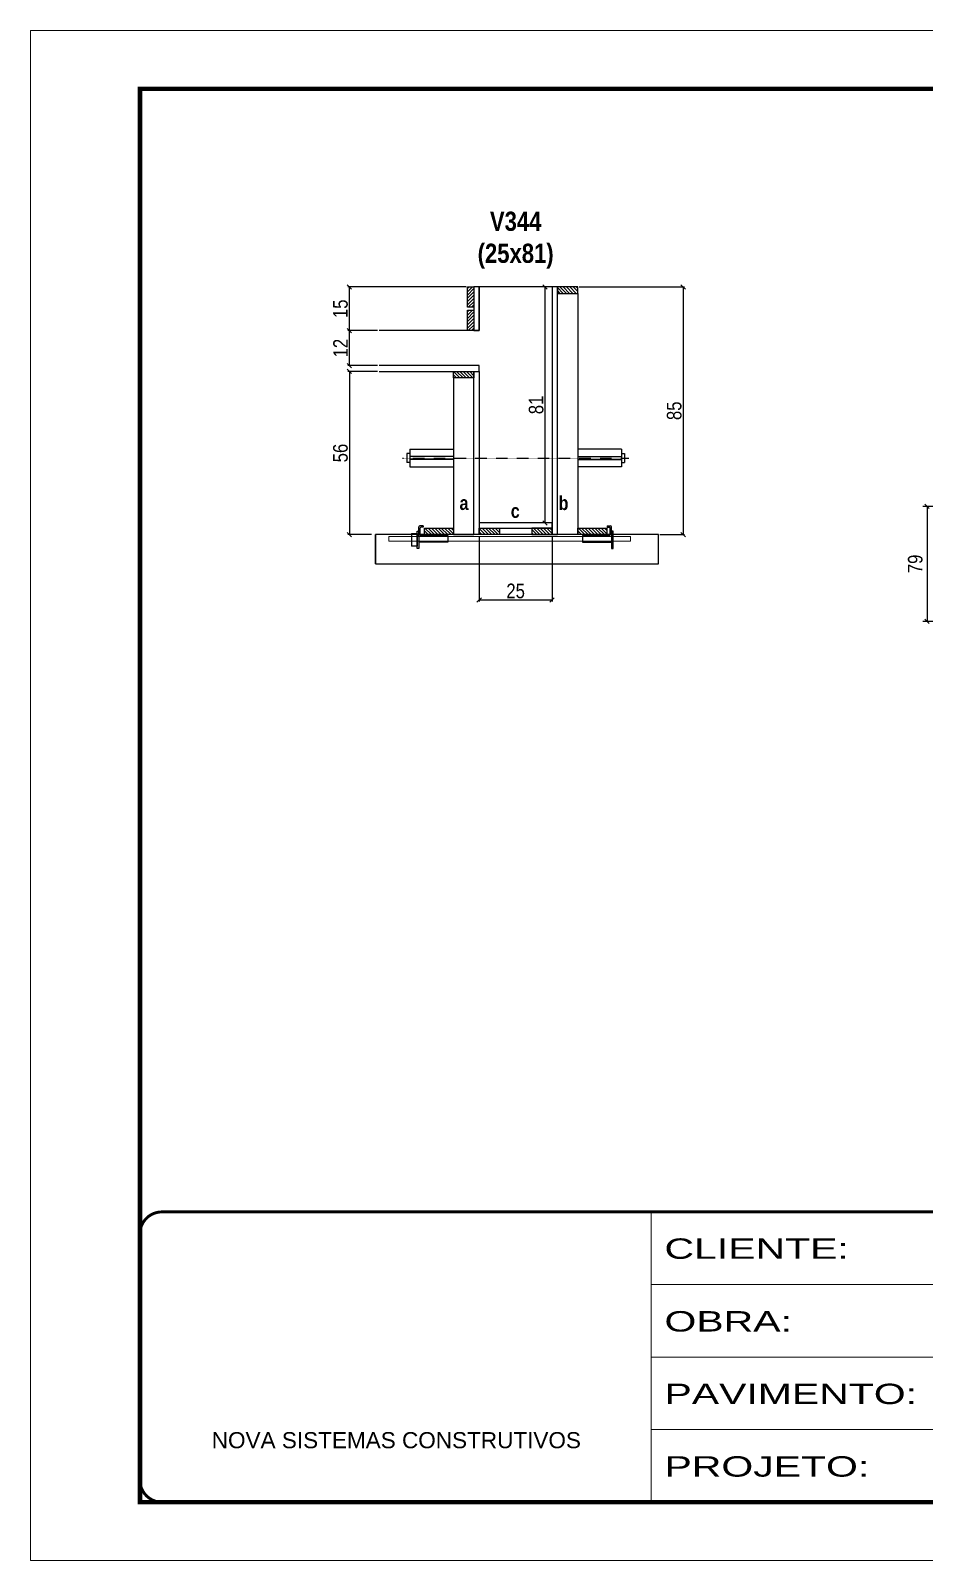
# Model space of a CAD drawing. Extents: x 2603 to 22413, y 1253 to 30260.
# Drawn here: x 16338 to 16951, y 20779 to 21829 of the extents above; entities that cross this region are included whole.
import ezdxf

# ---------------------------------------------------------------- set-up
doc = ezdxf.new("R2010")
doc.units = 0
for name, pattern in [('CONTINUO', [0]), ('DASHED', [0.75, 0.5, -0.25]), ('HIDDEN', [0.375, 0.25, -0.125])]:
    doc.linetypes.add(name, pattern=pattern)
for name, color, linetype in [('barrote', 251, 'Continuous'), ('COTA', 241, 'Continuous'), ('detalhes', 4, 'Continuous'), ('NOMENCLATURA', 7, 'Continuous'), ('Painéis', 200, 'Continuous'), ('presilha', 1, 'Continuous'), ('SARR_2.2x10', 60, 'Continuous'), ('SARR_2.2x7', 40, 'Continuous'), ('SARR_3.5x7', 81, 'Continuous'), ('TENSOR', 3, 'Continuous')]:
    doc.layers.add(name, color=color, linetype=linetype)
for name, color, linetype, lineweight in [('CONCRETO', 251, 'Continuous', 25), ('Folhas', 255, 'Continuous', 9), ('SARRAFO DE PRESSAO', 251, 'DASHED', 9), ('SCO-___-LAJ', 2, 'Continuous', 0)]:
    doc.layers.add(name, color=color, linetype=linetype, lineweight=lineweight)
doc.styles.add('ARIAL', font='arial.ttf')
doc.styles.add('COTA TECNICA', font='techl___.ttf', dxfattribs={"height": 10})
doc.styles.add('COTA TECNICA 2X', font='techl___.ttf', dxfattribs={"height": 10})
doc.styles.add('TECNICA', font='techb___.ttf', dxfattribs={"height": 10})
doc.styles.add('Tecnologia', font='')
doc.styles.get('Tecnologia').set_extended_font_data('Forgotten Futurist')
doc.dimstyles.new('PAINEL', dxfattribs={"dimtxt": 10, "dimasz": 3, "dimexe": 3, "dimexo": 3, "dimgap": 3, "dimtad": 1, "dimdec": 1, "dimzin": 12, "dimdsep": 46, "dimtxsty": 'COTA TECNICA', "dimblk1": 'OBLIQUE', "dimblk2": 'OBLIQUE', "dimsah": 1, "dimcen": 0.9, "dimclrd": 4, "dimclre": 4, "dimclrt": 240, "dimadec": 1, "dimazin": 3, "dimtfac": 1, "dimtdec": 1, "dimtmove": 0, "dimatfit": 3, "dimfxl": 1, "dimtolj": 1, "dimtzin": 12, "dimarcsym": 0})
doc.dimstyles.new('SECAO', dxfattribs={"dimscale": 0.333333, "dimtxt": 5, "dimasz": 9, "dimexe": 3, "dimexo": 3, "dimgap": 3, "dimtad": 1, "dimdec": 1, "dimlfac": 0.5, "dimzin": 12, "dimdsep": 46, "dimtxsty": 'COTA TECNICA 2X', "dimblk1": 'OBLIQUE', "dimblk2": 'OBLIQUE', "dimsah": 1, "dimcen": 0.9, "dimclrd": 4, "dimclre": 4, "dimclrt": 240, "dimadec": 1, "dimazin": 3, "dimtfac": 1, "dimtdec": 1, "dimtmove": 0, "dimatfit": 3, "dimfxl": 1, "dimtolj": 1, "dimtzin": 12, "dimarcsym": 0})

# ---------------------------------------------------------------- blocks, each defined once
blk = doc.blocks.new('9999999999')
at = {"color": 30, "linetype": 'CONTINUO'}
for p, q in [((98564.6, 34230.2), (98564.6, 34429.4)), ((98564.6, 34379.6), (99584, 34379.6)), ((98564.6, 34329.8), (99488, 34329.8)), ((98564.6, 34280), (99488, 34280))]:
    blk.add_line(p, q, dxfattribs=at)
at = {"color": 30, "linetype": 'CONTINUO', "const_width": 2}
blk.add_lwpolyline([(99584, 34230.2), (99584, 34414.4, 0.414214), (99569, 34429.4), (98229, 34429.4, 0.414214), (98214, 34414.4), (98214, 34245.2, 0.414214), (98229, 34230.2), (99584, 34230.2)], format="xyb", dxfattribs=at)
at = {"layer": 'Folhas'}
blk.add_lwpolyline([(98139, 34190.2), (99624, 34190.2), (99624, 35240.2), (98139, 35240.2)], close=True, dxfattribs=at)
at = {"layer": 'Folhas', "color": 30, "const_width": 3}
blk.add_lwpolyline([(98214, 34230.2), (99584, 34230.2), (99584, 35200.2), (98214, 35200.2)], close=True, dxfattribs=at)
at = {"color": 7, "linetype": 'Continuous', "ltscale": 5, "style": 'ARIAL'}
blk.add_text('NOVA SISTEMAS CONSTRUTIVOS', height=11.059, dxfattribs=at).set_placement((98263.2, 34267.2))
at = {"layer": 'Folhas', "color": 7, "style": 'Tecnologia', "width": 1.5}
for s, p in [('CLIENTE:', (98573.7, 34397.2)), ('OBRA:', (98573.7, 34347.3)), ('PAVIMENTO:', (98573.7, 34297.5)), ('PROJETO:', (98573.7, 34247.7))]:
    blk.add_text(s, height=14, dxfattribs=at).set_placement(p)
blk = doc.blocks.new('PRESILHA METÁLICA 1')
at = {"layer": 'presilha'}
for p, q in [((7.5, 10.6), (7.5, 19.9)), ((12, 21), (8.6, 21)), ((9, 11.6), (9, 18.9)), ((12, 19.5), (9.6, 19.5)), ((12, 21), (12, 19.5)), ((0, 13), (6, 13)), ((0, 13), (0, 0)), ((6, 0), (0, 0)), ((6, 15.5), (7.5, 15.5)), ((6, -2.5), (6, 15.5)), ((6, 13), (6, 0)), ((7.5, 15.5), (7.5, -2.5)), ((37.5, 4.1), (7.5, 4.1)), ((37.5, 11), (9.6, 11)), ((37.5, 11), (37.5, 4.1)), ((7.5, -2.5), (6, -2.5))]:
    blk.add_line(p, q, dxfattribs=at)
for centre, radius, start, end in [((8.6, 19.9), 1.14, 90, 180), ((9.6, 18.9), 0.57, 90, 180), ((9.6, 11.6), 0.57, 180, 270)]:
    blk.add_arc(centre, radius, start, end, dxfattribs=at)
blk = doc.blocks.new('PRESILHA METÁLICA 2')
at = {"layer": 'presilha'}
for p, q in [((-5.2, 23.5), (-5.2, 22)), ((-5.2, 23.5), (-1.9, 23.5)), ((-5.2, 22), (-2.8, 22)), ((-2.2, 14.1), (-2.2, 21.4)), ((0.8, 18), (-0.8, 18)), ((-0.8, 18), (-0.8, 0)), ((-0.8, 14.6), (-0.8, 22.4)), ((0.8, 0), (0.8, 18)), ((-30.8, 13.5), (-30.8, 6.6)), ((-30.8, 13.5), (-2.8, 13.5)), ((-30.8, 6.6), (-0.8, 6.6)), ((-0.8, 0), (0.8, 0))]:
    blk.add_line(p, q, dxfattribs=at)
for centre, radius, start, end in [((-2.8, 21.4), 0.57, 0, 90), ((-1.9, 22.4), 1.14, 0, 90), ((-2.8, 14.1), 0.57, 270, 0)]:
    blk.add_arc(centre, radius, start, end, dxfattribs=at)
blk = doc.blocks.new('_Oblique')
at = {"color": 0, "linetype": 'ByBlock', "lineweight": -2}
blk.add_line((-0.5, -0.5), (0.5, 0.5), dxfattribs=at)
blk = doc.blocks.new('*D31')
at = {"layer": 'COTA', "color": 4, "lineweight": -2, "transparency": 16777216}
for p, q in [((16575.8, 21595.2), (16555.5, 21595.2)), ((16556.5, 21595.2), (16556.5, 21483.2)), ((16571.7, 21483.2), (16555.5, 21483.2))]:
    blk.add_line(p, q, dxfattribs=at)
at = {"layer": 'Defpoints', "color": 0, "transparency": 16777216}
for p in [(16576.8, 21595.2), (16556.5, 21483.2), (16572.7, 21483.2)]:
    blk.add_point(p, dxfattribs=at)
at = {"layer": 'COTA', "color": 4, "lineweight": -2, "transparency": 16777216, "xscale": 3, "yscale": 3, "zscale": 3}
for p, rotation in [((16556.5, 21595.2), 90), ((16556.5, 21483.2), 270)]:
    blk.add_blockref('_Oblique', p, dxfattribs=dict(at, rotation=rotation))
at = {"layer": 'COTA', "color": 240, "transparency": 16777216, "insert": (16550.4, 21539.2), "char_height": 10, "attachment_point": 5, "rotation": 90, "style": 'COTA TECNICA 2X'}
blk.add_mtext('\\A1;56', dxfattribs=at)
blk = doc.blocks.new('*D32')
at = {"layer": 'COTA', "color": 4, "lineweight": -2, "transparency": 16777216}
for p, q in [((16575.8, 21623.2), (16555.5, 21623.2)), ((16556.5, 21599.2), (16556.5, 21623.2)), ((16575.8, 21599.2), (16555.5, 21599.2))]:
    blk.add_line(p, q, dxfattribs=at)
at = {"layer": 'Defpoints', "color": 0, "transparency": 16777216}
for p in [(16556.5, 21623.2), (16576.8, 21623.2), (16576.8, 21599.2)]:
    blk.add_point(p, dxfattribs=at)
at = {"layer": 'COTA', "color": 4, "lineweight": -2, "transparency": 16777216, "xscale": 3, "yscale": 3, "zscale": 3}
for p, rotation in [((16556.5, 21623.2), 90), ((16556.5, 21599.2), 270)]:
    blk.add_blockref('_Oblique', p, dxfattribs=dict(at, rotation=rotation))
at = {"layer": 'COTA', "color": 240, "transparency": 16777216, "insert": (16550.4, 21611.2), "char_height": 10, "attachment_point": 5, "rotation": 90, "style": 'COTA TECNICA 2X'}
blk.add_mtext('\\A1;12', dxfattribs=at)
blk = doc.blocks.new('*D33')
at = {"layer": 'COTA', "color": 4, "lineweight": -2, "transparency": 16777216}
for p, q in [((16714.1, 21653.2), (16786.4, 21653.2)), ((16785.4, 21653.2), (16785.4, 21483.2)), ((16769.3, 21483.2), (16786.4, 21483.2))]:
    blk.add_line(p, q, dxfattribs=at)
at = {"layer": 'Defpoints', "color": 0, "transparency": 16777216}
for p in [(16713.1, 21653.2), (16768.3, 21483.2), (16785.4, 21483.2)]:
    blk.add_point(p, dxfattribs=at)
at = {"layer": 'COTA', "color": 4, "lineweight": -2, "transparency": 16777216, "xscale": 3, "yscale": 3, "zscale": 3}
for p, rotation in [((16785.4, 21653.2), 90), ((16785.4, 21483.2), 270)]:
    blk.add_blockref('_Oblique', p, dxfattribs=dict(at, rotation=rotation))
at = {"layer": 'COTA', "color": 240, "transparency": 16777216, "insert": (16779.3, 21568.2), "char_height": 10, "attachment_point": 5, "rotation": 90, "style": 'COTA TECNICA 2X'}
blk.add_mtext('\\A1;85', dxfattribs=at)
blk = doc.blocks.new('*D733')
at = {"layer": 'COTA', "color": 4, "lineweight": -2, "transparency": 16777216}
for p, q in [((16645.5, 21482.2), (16645.5, 21437.4)), ((16695.5, 21482.2), (16695.5, 21437.4)), ((16645.5, 21438.4), (16695.5, 21438.4))]:
    blk.add_line(p, q, dxfattribs=at)
at = {"layer": 'Defpoints', "color": 0, "transparency": 16777216}
for p in [(16645.5, 21483.2), (16695.5, 21483.2), (16695.5, 21438.4)]:
    blk.add_point(p, dxfattribs=at)
at = {"layer": 'COTA', "color": 4, "lineweight": -2, "transparency": 16777216, "xscale": 3, "yscale": 3, "zscale": 3, "rotation": 180}
blk.add_blockref('_Oblique', (16645.5, 21438.4), dxfattribs=at)
at = {"layer": 'COTA', "color": 4, "lineweight": -2, "transparency": 16777216, "xscale": 3, "yscale": 3, "zscale": 3}
blk.add_blockref('_Oblique', (16695.5, 21438.4), dxfattribs=at)
at = {"layer": 'COTA', "color": 240, "transparency": 16777216, "insert": (16670.5, 21444.5), "char_height": 10, "attachment_point": 5, "style": 'COTA TECNICA 2X'}
blk.add_mtext('\\A1;25', dxfattribs=at)
blk = doc.blocks.new('*D734')
at = {"layer": 'COTA', "color": 4, "lineweight": -2, "transparency": 16777216}
for p, q in [((16636.5, 21653.2), (16555.5, 21653.2)), ((16556.5, 21623.2), (16556.5, 21653.2)), ((16575.8, 21623.2), (16555.5, 21623.2))]:
    blk.add_line(p, q, dxfattribs=at)
at = {"layer": 'Defpoints', "color": 0, "transparency": 16777216}
for p in [(16556.5, 21653.2), (16637.5, 21653.2), (16576.8, 21623.2)]:
    blk.add_point(p, dxfattribs=at)
at = {"layer": 'COTA', "color": 4, "lineweight": -2, "transparency": 16777216, "xscale": 3, "yscale": 3, "zscale": 3}
for p, rotation in [((16556.5, 21653.2), 90), ((16556.5, 21623.2), 270)]:
    blk.add_blockref('_Oblique', p, dxfattribs=dict(at, rotation=rotation))
at = {"layer": 'COTA', "color": 240, "transparency": 16777216, "insert": (16550.4, 21638.2), "char_height": 10, "attachment_point": 5, "rotation": 90, "style": 'COTA TECNICA 2X'}
blk.add_mtext('\\A1;15', dxfattribs=at)
blk = doc.blocks.new('*D735')
at = {"layer": 'COTA', "color": 4, "lineweight": -2, "transparency": 16777216}
for p, q in [((16694.5, 21653.2), (16689.7, 21653.2)), ((16690.7, 21491.2), (16690.7, 21653.2)), ((16694.5, 21491.2), (16689.7, 21491.2))]:
    blk.add_line(p, q, dxfattribs=at)
at = {"layer": 'Defpoints', "color": 0, "transparency": 16777216}
for p in [(16690.7, 21653.2), (16695.5, 21653.2), (16695.5, 21491.2)]:
    blk.add_point(p, dxfattribs=at)
at = {"layer": 'COTA', "color": 4, "lineweight": -2, "transparency": 16777216, "xscale": 3, "yscale": 3, "zscale": 3}
for p, rotation in [((16690.7, 21653.2), 90), ((16690.7, 21491.2), 270)]:
    blk.add_blockref('_Oblique', p, dxfattribs=dict(at, rotation=rotation))
at = {"layer": 'COTA', "color": 240, "transparency": 16777216, "insert": (16684.6, 21572.2), "char_height": 10, "attachment_point": 5, "rotation": 90, "style": 'COTA TECNICA 2X'}
blk.add_mtext('\\A1;81', dxfattribs=at)
blk = doc.blocks.new('*D701')
at = {"layer": 'COTA', "color": 4, "linetype": 'ByBlock', "lineweight": -2, "transparency": 16777216}
for p, q in [((16958.3, 21502.6), (16949.7, 21502.6)), ((16952.7, 21502.6), (16952.7, 21423.6)), ((16958.3, 21423.6), (16949.7, 21423.6))]:
    blk.add_line(p, q, dxfattribs=at)
at = {"layer": 'Defpoints', "color": 0, "linetype": 'ByBlock', "transparency": 16777216}
for p in [(16961.3, 21502.6), (16952.7, 21423.6), (16961.3, 21423.6)]:
    blk.add_point(p, dxfattribs=at)
at = {"layer": 'COTA', "color": 4, "linetype": 'ByBlock', "lineweight": -2, "transparency": 16777216, "xscale": 3, "yscale": 3, "zscale": 3}
for p, rotation in [((16952.7, 21502.6), 90), ((16952.7, 21423.6), 270)]:
    blk.add_blockref('_Oblique', p, dxfattribs=dict(at, rotation=rotation))
at = {"layer": 'COTA', "color": 240, "linetype": 'ByBlock', "transparency": 16777216, "insert": (16944.6, 21463.1), "char_height": 10, "attachment_point": 5, "rotation": 90, "style": 'COTA TECNICA'}
blk.add_mtext('\\A1;79', dxfattribs=at)

msp = doc.modelspace()

# ---------------------------------------------------------------- hatches: boundary and pattern name
at = {"layer": 'SARR_2.2x10'}
h = msp.add_hatch(dxfattribs=at)
h.set_pattern_fill('ANSI31', color=256, scale=0.5, angle=90)
h.set_pattern_definition([(135, (49801.4612, -102028.956), (-1.122532015, -1.122532015), [])])
h.paths.add_polyline_path([(16607.92, 21487.61), (16607.92, 21483.21), (16627.92, 21483.21), (16627.92, 21487.61)])
h = msp.add_hatch(dxfattribs=at)
h.set_pattern_fill('ANSI31', color=256, scale=0.5, angle=90)
h.set_pattern_definition([(135, (49906.6612, -102028.956), (-1.122532015, -1.122532015), [])])
h.paths.add_polyline_path([(16713.12, 21487.61), (16713.12, 21483.21), (16733.12, 21483.21), (16733.12, 21487.61)])
at = {"layer": 'SARR_2.2x7'}
h = msp.add_hatch(dxfattribs=at)
h.set_pattern_fill('ANSI31', color=256, scale=0.5, angle=180)
h.set_pattern_definition([(225, (140244.7261, 54767.5523), (1.122532015, -1.122532015), [])])
h.paths.add_polyline_path([(16641.92, 21639.21), (16637.52, 21639.21), (16637.52, 21653.21), (16641.92, 21653.21)])
h = msp.add_hatch(dxfattribs=at)
h.set_pattern_fill('ANSI31', color=256, scale=0.5, angle=90)
h.set_pattern_definition([(135, (49815.4612, -101863.356), (-1.122532015, -1.122532015), [])])
h.paths.add_polyline_path([(16699.12, 21653.21), (16699.12, 21648.81), (16713.12, 21648.81), (16713.12, 21653.21)])
h = msp.add_hatch(dxfattribs=at)
h.set_pattern_fill('ANSI31', color=256, scale=0.5, angle=180)
h.set_pattern_definition([(225, (140244.7261, 54751.5523), (1.122532015, -1.122532015), [])])
h.paths.add_polyline_path([(16641.92, 21623.21), (16637.52, 21623.21), (16637.52, 21637.21), (16641.92, 21637.21)])
h = msp.add_hatch(dxfattribs=at)
h.set_pattern_fill('ANSI31', color=256, scale=0.5, angle=90)
h.set_pattern_definition([(135, (49807.4612, -101921.356), (-1.122532015, -1.122532015), [])])
h.paths.add_polyline_path([(16641.92, 21595.21), (16641.92, 21590.81), (16627.92, 21590.81), (16627.92, 21595.21)])
h = msp.add_hatch(dxfattribs=at)
h.set_pattern_fill('ANSI31', color=256, scale=0.5, angle=90)
h.set_pattern_definition([(135, (49881.0612, -102028.956), (-1.122532015, -1.122532015), [])])
h.paths.add_polyline_path([(16659.52, 21483.21), (16659.52, 21487.61), (16645.52, 21487.61), (16645.52, 21483.21)])
h = msp.add_hatch(dxfattribs=at)
h.set_pattern_fill('ANSI31', color=256, scale=0.5, angle=90)
h.set_pattern_definition([(135, (49831.0612, -102028.956), (-1.122532015, -1.122532015), [])])
h.paths.add_polyline_path([(16681.52, 21483.21), (16681.52, 21487.61), (16695.52, 21487.61), (16695.52, 21483.21)])

# ---------------------------------------------------------------- linework, layer by layer
at = {"ltscale": 3}
for p, q in [((16595.92, 21538.78), (16595.92, 21532.78)), ((16597.92, 21538.78), (16595.92, 21538.78)), ((16597.92, 21541.78), (16597.92, 21529.78)), ((16597.92, 21541.78), (16627.92, 21541.78)), ((16627.92, 21536.78), (16597.92, 21536.78)), ((16743.12, 21541.78), (16713.12, 21541.78)), ((16713.12, 21536.78), (16743.12, 21536.78)), ((16743.12, 21541.78), (16743.12, 21529.78)), ((16743.12, 21538.78), (16745.12, 21538.78)), ((16745.12, 21538.78), (16745.12, 21532.78)), ((16597.92, 21532.78), (16595.92, 21532.78)), ((16627.92, 21534.78), (16597.92, 21534.78)), ((16597.92, 21529.78), (16627.92, 21529.78)), ((16713.12, 21534.78), (16743.12, 21534.78)), ((16743.12, 21529.78), (16713.12, 21529.78)), ((16743.12, 21532.78), (16745.12, 21532.78))]:
    msp.add_line(p, q, dxfattribs=at)
at = {"layer": 'barrote'}
msp.add_lwpolyline([(16574.47, 21463.21), (16768.38, 21463.21), (16768.38, 21483.21), (16574.47, 21483.21)], close=True, dxfattribs=at)
at = {"layer": 'CONCRETO', "linetype": 'Continuous'}
for p, q in [((16695.52, 21653.21), (16645.52, 21653.21)), ((16645.52, 21653.21), (16645.52, 21623.21)), ((16645.52, 21623.21), (16576.82, 21623.21))]:
    msp.add_line(p, q, dxfattribs=at)
at = {"layer": 'detalhes', "color": 250}
msp.add_line((16574.47, 21463.21), (16574.47, 21483.21), dxfattribs=at)
at = {"layer": 'Painéis', "linetype": 'Continuous'}
for points in [[(16641.92, 21623.21), (16645.52, 21623.21), (16645.52, 21653.21), (16641.92, 21653.21)], [(16699.12, 21483.21), (16699.12, 21653.21), (16695.52, 21653.21), (16695.52, 21483.21)], [(16641.92, 21483.21), (16641.92, 21595.21), (16645.52, 21595.21), (16645.52, 21483.21)], [(16695.52, 21491.21), (16645.52, 21491.21), (16645.52, 21487.61), (16695.52, 21487.61)]]:
    msp.add_lwpolyline(points, close=True, dxfattribs=at)
at = {"layer": 'Painéis', "linetype": 'Continuous', "elevation": 0}
msp.add_lwpolyline([(16576.82, 21595.21), (16645.52, 21595.21), (16645.52, 21599.21), (16576.82, 21599.21)], dxfattribs=at)
at = {"layer": 'SARR_2.2x10'}
for points in [[(16607.92, 21487.61), (16627.92, 21487.61), (16627.92, 21483.21), (16607.92, 21483.21)], [(16713.12, 21487.61), (16733.12, 21487.61), (16733.12, 21483.21), (16713.12, 21483.21)]]:
    msp.add_lwpolyline(points, close=True, dxfattribs=at)
at = {"layer": 'SARR_2.2x7'}
for points in [[(16641.92, 21653.21), (16641.92, 21639.21), (16637.52, 21639.21), (16637.52, 21653.21)], [(16641.92, 21637.21), (16641.92, 21623.21), (16637.52, 21623.21), (16637.52, 21637.21)], [(16645.52, 21487.61), (16659.52, 21487.61), (16659.52, 21483.21), (16645.52, 21483.21)], [(16695.52, 21487.61), (16681.52, 21487.61), (16681.52, 21483.21), (16695.52, 21483.21)]]:
    msp.add_lwpolyline(points, close=True, dxfattribs=at)
at = {"layer": 'SARR_2.2x7', "elevation": 0}
for points in [[(16713.12, 21653.21), (16699.12, 21653.21), (16699.12, 21648.81), (16713.12, 21648.81)], [(16627.92, 21595.21), (16641.92, 21595.21), (16641.92, 21590.81), (16627.92, 21590.81)]]:
    msp.add_lwpolyline(points, close=True, dxfattribs=at)
at = {"layer": 'SARR_3.5x7'}
for points in [[(16699.12, 21648.81), (16713.12, 21648.81), (16713.12, 21483.21), (16699.12, 21483.21)], [(16641.92, 21590.81), (16627.92, 21590.81), (16627.92, 21483.21), (16641.92, 21483.21)]]:
    msp.add_lwpolyline(points, close=True, dxfattribs=at)
at = {"layer": 'SCO-___-LAJ', "color": 1}
msp.add_lwpolyline([(16583.47, 21481.88), (16749.25, 21481.88), (16749.25, 21478.68), (16583.47, 21478.68)], close=True, dxfattribs=at)
at = {"layer": 'TENSOR', "linetype": 'HIDDEN', "ltscale": 0.5}
msp.add_line((16592.92, 21535.78), (16748.12, 21535.78), dxfattribs=at)

# ---------------------------------------------------------------- block references
at = {"layer": 'presilha', "xscale": 0.6666666666666666, "yscale": 0.6666666666666666, "zscale": 0.6666666666666666}
for name, p in [('PRESILHA METÁLICA 1', (16599.05, 21475.25)), ('PRESILHA METÁLICA 2', (16736.8, 21473.58))]:
    msp.add_blockref(name, p, dxfattribs=at)
at = {"layer": 'SARRAFO DE PRESSAO', "color": 6, "linetype": 'ByBlock'}
msp.add_blockref('9999999999', (-81801.1, -13411.06), dxfattribs=at)

# ---------------------------------------------------------------- texts
at = {"layer": 'detalhes', "style": 'TECNICA'}
for s, p in [('a', (16632.05, 21500.11)), ('b', (16700.02, 21500.1)), ('c', (16667.18, 21494.69))]:
    msp.add_text(s, height=9.6, dxfattribs=at).set_placement(p)
at = {"layer": 'NOMENCLATURA', "insert": (16670.52, 21704.91), "char_height": 13.2, "attachment_point": 2, "style": 'TECNICA'}
msp.add_mtext_dynamic_manual_height_columns('V344\\P(25x81)', width=300.2766, gutter_width=1, heights=[0], dxfattribs=at)

# ---------------------------------------------------------------- dimensions: what is measured, and where the dimension line sits
at = {"layer": 'COTA'}
for base, p1, p2, picture, middle in [((16556.48, 21653.21), (16576.82, 21623.21), (16637.52, 21653.21), '*D734', (16550.37, 21638.21)), ((16690.67, 21653.21), (16695.52, 21491.21), (16695.52, 21653.21), '*D735', (16684.58, 21572.21)), ((16785.44, 21483.21, 0), (16713.12, 21653.21), (16768.34, 21483.21, 0), '*D33', (16779.31, 21568.21, 0)), ((16556.48, 21623.21), (16576.82, 21599.21), (16576.82, 21623.21), '*D32', (16550.42, 21611.21)), ((16556.48, 21483.21, 0), (16576.82, 21595.21), (16572.71, 21483.21, 0), '*D31', (16550.37, 21539.21, 0))]:
    dim = msp.add_linear_dim(base=base, p1=p1, p2=p2, angle=90, dimstyle='SECAO', dxfattribs=at)
    dim.commit()
    dim.dimension.update_dxf_attribs({"geometry": picture, "text_midpoint": middle})
at = {"layer": 'COTA', "linetype": 'ByBlock'}
dim = msp.add_linear_dim(base=(16952.72, 21423.64), p1=(16961.27, 21502.64), p2=(16961.27, 21423.64), angle=90, dimstyle='PAINEL', dxfattribs=at)
dim.commit()
dim.dimension.update_dxf_attribs({"geometry": '*D701', "text_midpoint": (16944.62, 21463.14)})
at = {"layer": 'COTA'}
dim = msp.add_linear_dim(base=(16695.52, 21438.39), p1=(16645.52, 21483.21), p2=(16695.52, 21483.21), dimstyle='SECAO', dxfattribs=at)
dim.commit()
dim.dimension.update_dxf_attribs({"geometry": '*D733', "text_midpoint": (16670.52, 21444.5)})

doc.saveas('drawing.dxf')
